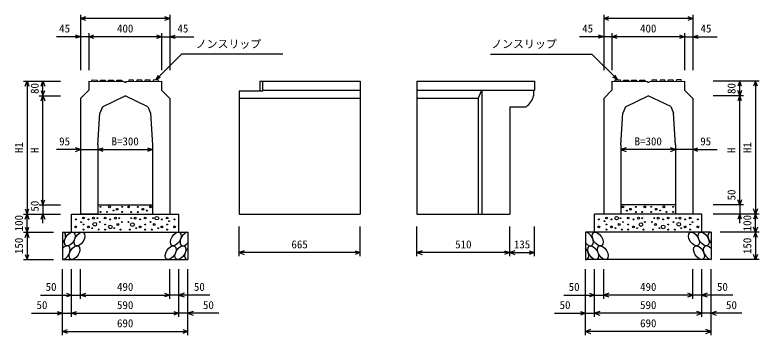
# Model space of a CAD drawing. Units: millimetres, scale not verified. Extents: x -16800 to 16800, y -5940 to 5940.
# Drawn here: x -9449 to -5359, y 1252 to 3012 of the extents above; entities that cross this region are included whole.
import ezdxf
from ezdxf.enums import TextEntityAlignment as Align

# ---------------------------------------------------------------- set-up
doc = ezdxf.new("R2010")
doc.units = ezdxf.units.MM
doc.header["$LTSCALE"] = 20
for name, color, linetype, lineweight in [('0-0_DIM', 7, 'Continuous', 25), ('0-2_HATCH', 6, 'Continuous', 25), ('0-5_OUTLINE', 3, 'Continuous', 25)]:
    doc.layers.add(name, color=color, linetype=linetype, lineweight=lineweight)
doc.styles.add('ＭＳ ゴシック', font='')
doc.styles.get('ＭＳ ゴシック').set_extended_font_data('MS Gothic')

msp = doc.modelspace()

# ---------------------------------------------------------------- linework, layer by layer
at = {"layer": '0-0_DIM'}
for p, q in [((-9087.79, 3012.28), (-9087.79, 2708.53)), ((-8597.79, 2992.28), (-9087.79, 2992.28)), ((-8597.79, 3012.28), (-8597.79, 2708.53)), ((-6212.84, 3012.28), (-6212.84, 2708.53)), ((-5722.84, 2992.28), (-6212.84, 2992.28)), ((-5722.84, 3012.28), (-5722.84, 2708.53)), ((-9042.79, 2912.28), (-9042.79, 2708.53)), ((-8642.79, 2912.28), (-8642.79, 2708.53)), ((-6167.84, 2912.28), (-6167.84, 2708.53)), ((-5767.84, 2912.28), (-5767.84, 2708.53)), ((-9087.79, 2892.28), (-9220.8, 2892.28)), ((-9087.79, 2892.28), (-9116.77, 2900.05)), ((-9087.79, 2892.28), (-9116.77, 2884.52)), ((-9042.79, 2892.28), (-9087.79, 2892.28)), ((-8642.79, 2892.28), (-9042.79, 2892.28)), ((-8642.79, 2892.28), (-8597.79, 2892.28)), ((-8597.79, 2892.28), (-8568.81, 2900.05)), ((-8597.79, 2892.28), (-8464.77, 2892.28)), ((-8597.79, 2892.28), (-8568.81, 2884.52)), ((-6212.84, 2892.28), (-6345.85, 2892.28)), ((-6212.84, 2892.28), (-6241.81, 2900.05)), ((-6212.84, 2892.28), (-6241.81, 2884.52)), ((-6167.84, 2892.28), (-6212.84, 2892.28)), ((-5767.84, 2892.28), (-6167.84, 2892.28)), ((-5767.84, 2892.28), (-5722.84, 2892.28)), ((-5722.84, 2892.28), (-5693.86, 2900.05)), ((-5722.84, 2892.28), (-5589.82, 2892.28)), ((-5722.84, 2892.28), (-5693.86, 2884.52)), ((-8674.84, 2654.53), (-8532.63, 2796.74)), ((-7975.74, 2796.74), (-8532.63, 2796.74)), ((-6834.77, 2796.8), (-6277.89, 2796.8)), ((-6135.67, 2654.58), (-6277.89, 2796.8)), ((-8674.84, 2654.53), (-8659.84, 2680.51)), ((-8674.84, 2654.53), (-8648.86, 2669.53)), ((-6135.67, 2654.58), (-6161.66, 2669.58)), ((-6135.67, 2654.58), (-6150.67, 2680.56)), ((-9401.99, 2647.85), (-9198.66, 2647.85)), ((-9381.99, 2647.85), (-9381.99, 1917.85)), ((-9295.33, 2567.85), (-9295.33, 2647.85)), ((-5358.52, 2647.85), (-5611.86, 2647.85)), ((-5465.19, 2567.85), (-5465.19, 2647.85)), ((-5378.52, 2647.85), (-5378.52, 1917.85)), ((-9315.33, 2567.85), (-9198.66, 2567.85)), ((-9295.33, 1967.85), (-9295.33, 2567.85)), ((-5445.19, 2567.85), (-5611.86, 2567.85)), ((-5465.19, 1967.85), (-5465.19, 2567.85)), ((-9087.79, 2272.09), (-9220.81, 2272.09)), ((-9087.79, 2272.09), (-8992.79, 2272.09)), ((-8992.79, 2272.09), (-8692.79, 2272.09)), ((-5817.73, 2272.09), (-6117.73, 2272.09)), ((-5722.73, 2272.09), (-5817.73, 2272.09)), ((-5722.73, 2272.09), (-5589.71, 2272.09)), ((-9315.33, 1967.85), (-9198.66, 1967.85)), ((-9295.33, 1967.85), (-9295.33, 1917.85)), ((-5445.19, 1967.85), (-5611.86, 1967.85)), ((-5465.19, 1967.85), (-5465.19, 1917.85)), ((-9401.99, 1917.85), (-9198.66, 1917.85)), ((-9381.99, 1817.85), (-9381.99, 1917.85)), ((-9295.33, 1867.85), (-9295.33, 1917.85)), ((-5358.52, 1917.85), (-5611.86, 1917.85)), ((-5465.19, 1867.85), (-5465.19, 1917.85)), ((-5378.52, 1817.85), (-5378.52, 1917.85)), ((-8216.54, 1685.87), (-8216.54, 1849.62)), ((-7551.54, 1685.87), (-7551.54, 1849.62)), ((-7238.98, 1685.87), (-7238.98, 1849.62)), ((-6728.98, 1685.87), (-6728.98, 1849.62)), ((-6593.98, 1685.87), (-6593.98, 1849.62)), ((-9401.99, 1817.85), (-9237.79, 1817.85)), ((-9381.99, 1817.85), (-9381.99, 1667.85)), ((-5358.52, 1817.85), (-5572.73, 1817.85)), ((-5378.52, 1817.85), (-5378.52, 1667.85)), ((-7551.54, 1705.87), (-8216.54, 1705.87)), ((-6728.98, 1705.87), (-7238.98, 1705.87)), ((-6728.98, 1705.87), (-6593.98, 1705.87)), ((-9401.99, 1667.85), (-9237.79, 1667.85)), ((-5358.52, 1667.85), (-5572.73, 1667.85)), ((-9187.79, 1252.33), (-9187.79, 1614.68)), ((-9137.79, 1352.33), (-9137.79, 1614.68)), ((-9087.79, 1452.33), (-9087.79, 1614.68)), ((-8597.79, 1452.33), (-8597.79, 1614.68)), ((-8547.79, 1352.33), (-8547.79, 1614.68)), ((-8497.79, 1252.33), (-8497.79, 1614.68)), ((-6312.73, 1252.33), (-6312.73, 1614.68)), ((-6262.73, 1352.33), (-6262.73, 1614.68)), ((-6212.73, 1452.33), (-6212.73, 1614.68)), ((-5722.73, 1452.33), (-5722.73, 1614.68)), ((-5672.73, 1352.33), (-5672.73, 1614.68)), ((-5622.73, 1252.33), (-5622.73, 1614.68)), ((-9307.79, 1472.33), (-9087.79, 1472.33)), ((-9087.79, 1472.33), (-8597.79, 1472.33)), ((-8377.79, 1472.33), (-8597.79, 1472.33)), ((-6432.73, 1472.33), (-6212.73, 1472.33)), ((-5722.73, 1472.33), (-6212.73, 1472.33)), ((-5502.73, 1472.33), (-5722.73, 1472.33)), ((-9357.79, 1372.33), (-9137.79, 1372.33)), ((-9137.79, 1372.33), (-8547.79, 1372.33)), ((-8327.79, 1372.33), (-8547.79, 1372.33)), ((-6482.73, 1372.33), (-6262.73, 1372.33)), ((-5672.73, 1372.33), (-6262.73, 1372.33)), ((-5452.73, 1372.33), (-5672.73, 1372.33)), ((-9187.79, 1272.33), (-8497.79, 1272.33)), ((-5622.73, 1272.33), (-6312.73, 1272.33))]:
    msp.add_line(p, q, dxfattribs=at)
for points in [[(-9059.6, 2982.02), (-9087.79, 2992.28), (-9059.6, 3002.54)], [(-8625.94, 3002.56), (-8597.75, 2992.3), (-8625.94, 2982.04)], [(-6184.65, 2982.02), (-6212.84, 2992.28), (-6184.65, 3002.54)], [(-5750.99, 3002.56), (-5722.8, 2992.3), (-5750.99, 2982.04)], [(-9014.56, 2882.02), (-9042.75, 2892.28), (-9014.56, 2902.54)], [(-8670.94, 2902.54), (-8642.75, 2892.28), (-8670.94, 2882.02)], [(-6139.61, 2882.02), (-6167.8, 2892.28), (-6139.61, 2902.54)], [(-5795.99, 2902.54), (-5767.8, 2892.28), (-5795.99, 2882.02)], [(-9392.25, 2619.66), (-9381.99, 2647.85), (-9371.73, 2619.66)], [(-9305.59, 2619.66), (-9295.33, 2647.85), (-9285.07, 2619.66)], [(-5454.93, 2619.66), (-5465.19, 2647.85), (-5475.45, 2619.66)], [(-5368.26, 2619.66), (-5378.52, 2647.85), (-5388.78, 2619.66)], [(-9305.59, 2596.04), (-9295.33, 2567.85), (-9285.07, 2596.04)], [(-5454.93, 2596.04), (-5465.19, 2567.85), (-5475.45, 2596.04)], [(-9305.59, 2539.66), (-9295.33, 2567.85), (-9285.07, 2539.66)], [(-5454.93, 2539.66), (-5465.19, 2567.85), (-5475.45, 2539.66)], [(-9115.98, 2261.83), (-9087.79, 2272.09), (-9115.98, 2282.35)], [(-8964.6, 2261.83), (-8992.79, 2272.09), (-8964.6, 2282.35)], [(-8720.91, 2282.35), (-8692.71, 2272.09), (-8720.91, 2261.83)], [(-6089.61, 2282.35), (-6117.8, 2272.09), (-6089.61, 2261.83)], [(-5845.92, 2261.83), (-5817.73, 2272.09), (-5845.92, 2282.35)], [(-5694.53, 2261.83), (-5722.73, 2272.09), (-5694.53, 2282.35)], [(-9305.59, 1996.04), (-9295.33, 1967.85), (-9285.07, 1996.04)], [(-5454.93, 1996.04), (-5465.19, 1967.85), (-5475.45, 1996.04)], [(-9392.25, 1946.04), (-9381.99, 1917.85), (-9371.73, 1946.04)], [(-5368.26, 1946.04), (-5378.52, 1917.85), (-5388.78, 1946.04)], [(-9392.25, 1889.66), (-9381.99, 1917.85), (-9371.73, 1889.66)], [(-9305.59, 1889.66), (-9295.33, 1917.85), (-9285.07, 1889.66)], [(-5454.93, 1889.66), (-5465.19, 1917.85), (-5475.45, 1889.66)], [(-5368.26, 1889.66), (-5378.52, 1917.85), (-5388.78, 1889.66)], [(-9392.25, 1846.04), (-9381.99, 1817.85), (-9371.73, 1846.04)], [(-5368.26, 1846.04), (-5378.52, 1817.85), (-5388.78, 1846.04)], [(-9392.25, 1789.66), (-9381.99, 1817.85), (-9371.73, 1789.66)], [(-5368.26, 1789.66), (-5378.52, 1817.85), (-5388.78, 1789.66)], [(-9392.25, 1696.04), (-9381.99, 1667.85), (-9371.73, 1696.04)], [(-8188.35, 1716.13), (-8216.54, 1705.87), (-8188.35, 1695.61)], [(-7579.73, 1716.13), (-7551.54, 1705.87), (-7579.73, 1695.61)], [(-7210.78, 1716.13), (-7238.98, 1705.87), (-7210.78, 1695.61)], [(-6757.17, 1716.13), (-6728.98, 1705.87), (-6757.17, 1695.61)], [(-6700.78, 1716.13), (-6728.98, 1705.87), (-6700.78, 1695.61)], [(-6622.17, 1716.13), (-6593.98, 1705.87), (-6622.17, 1695.61)], [(-5368.26, 1696.04), (-5378.52, 1667.85), (-5388.78, 1696.04)], [(-9165.98, 1482.59), (-9137.79, 1472.33), (-9165.98, 1462.07)], [(-9059.6, 1462.07), (-9087.79, 1472.33), (-9059.6, 1482.59)], [(-8625.98, 1482.59), (-8597.79, 1472.33), (-8625.98, 1462.07)], [(-8519.6, 1482.59), (-8547.79, 1472.33), (-8519.6, 1462.07)], [(-6290.92, 1482.59), (-6262.73, 1472.33), (-6290.92, 1462.07)], [(-6184.53, 1482.59), (-6212.73, 1472.33), (-6184.53, 1462.07)], [(-5750.92, 1462.07), (-5722.73, 1472.33), (-5750.92, 1482.59)], [(-5644.53, 1482.59), (-5672.73, 1472.33), (-5644.53, 1462.07)], [(-9215.98, 1382.59), (-9187.79, 1372.33), (-9215.98, 1362.07)], [(-9109.6, 1362.07), (-9137.79, 1372.33), (-9109.6, 1382.59)], [(-8575.98, 1382.59), (-8547.79, 1372.33), (-8575.98, 1362.07)], [(-8469.6, 1382.59), (-8497.79, 1372.33), (-8469.6, 1362.07)], [(-6340.92, 1382.59), (-6312.73, 1372.33), (-6340.92, 1362.07)], [(-6234.53, 1382.59), (-6262.73, 1372.33), (-6234.53, 1362.07)], [(-5700.92, 1362.07), (-5672.73, 1372.33), (-5700.92, 1382.59)], [(-5594.53, 1382.59), (-5622.73, 1372.33), (-5594.53, 1362.07)], [(-9159.6, 1262.07), (-9187.79, 1272.33), (-9159.6, 1282.59)], [(-8525.98, 1282.59), (-8497.79, 1272.33), (-8525.98, 1262.07)], [(-6284.53, 1282.59), (-6312.73, 1272.33), (-6284.53, 1262.07)], [(-5650.92, 1262.07), (-5622.73, 1272.33), (-5650.92, 1282.59)]]:
    msp.add_lwpolyline(points, dxfattribs=at)
at = {"layer": '0-2_HATCH'}
for p, q in [((-9025.79, 2648.18), (-9024.24, 2654.66)), ((-8980.79, 2647.73), (-8979.24, 2654.21)), ((-8935.79, 2647.28), (-8934.24, 2653.76)), ((-8890.79, 2646.83), (-8889.24, 2653.31)), ((-8794.79, 2646.83), (-8796.34, 2653.31)), ((-8749.79, 2647.28), (-8751.34, 2653.76)), ((-8704.79, 2647.73), (-8706.34, 2654.21)), ((-8659.79, 2648.18), (-8661.34, 2654.66)), ((-6150.72, 2648.23), (-6149.17, 2654.72)), ((-6105.72, 2647.78), (-6104.17, 2654.27)), ((-6060.72, 2647.33), (-6059.17, 2653.82)), ((-6015.72, 2646.88), (-6014.17, 2653.37)), ((-5919.73, 2646.88), (-5921.28, 2653.37)), ((-5874.73, 2647.33), (-5876.28, 2653.82)), ((-5829.73, 2647.78), (-5831.28, 2654.27)), ((-5784.73, 2648.23), (-5786.28, 2654.72))]:
    msp.add_line(p, q, dxfattribs=at)
for points in [[(-9024.24, 2654.66), (-8997.24, 2654.39), (-8995.79, 2647.88)], [(-8979.24, 2654.21), (-8952.24, 2653.94), (-8950.79, 2647.43)], [(-8934.24, 2653.76), (-8907.24, 2653.49), (-8905.79, 2646.98)], [(-8889.24, 2653.31), (-8862.24, 2653.04), (-8860.79, 2646.53)], [(-8796.34, 2653.31), (-8823.34, 2653.04), (-8824.79, 2646.53)], [(-8751.34, 2653.76), (-8778.34, 2653.49), (-8779.79, 2646.98)], [(-8706.34, 2654.21), (-8733.34, 2653.94), (-8734.79, 2647.43)], [(-8661.34, 2654.66), (-8688.34, 2654.39), (-8689.79, 2647.88)], [(-6149.17, 2654.72), (-6122.17, 2654.45), (-6120.72, 2647.93)], [(-6104.17, 2654.27), (-6077.17, 2654), (-6075.72, 2647.48)], [(-6059.17, 2653.82), (-6032.17, 2653.55), (-6030.73, 2647.03)], [(-6014.17, 2653.37), (-5987.17, 2653.1), (-5985.73, 2646.58)], [(-5921.28, 2653.37), (-5948.28, 2653.1), (-5949.73, 2646.58)], [(-5876.28, 2653.82), (-5903.28, 2653.55), (-5904.73, 2647.03)], [(-5831.28, 2654.27), (-5858.28, 2654), (-5859.73, 2647.48)], [(-5786.28, 2654.72), (-5813.28, 2654.45), (-5814.73, 2647.93)]]:
    msp.add_lwpolyline(points, dxfattribs=at)
for centre, radius in [((-8978.82, 1957.16), 2.5), ((-8978.82, 1929.15), 2.5), ((-8942.93, 1929.15), 2.5), ((-8928.91, 1957.16), 5), ((-8907.89, 1937.03), 2.5), ((-8886.86, 1944.03), 5), ((-8858.82, 1957.16), 2.5), ((-8858.82, 1929.15), 2.5), ((-8823.65, 1956.88), 5), ((-8809.63, 1928.86), 2.5), ((-8773.75, 1956.88), 2.5), ((-8773.75, 1928.86), 2.5), ((-8745.71, 1943.75), 5), ((-8724.68, 1936.74), 2.5), ((-8703.65, 1956.88), 5), ((-6106.86, 1956.88), 5), ((-6085.83, 1936.74), 2.5), ((-6064.81, 1943.75), 5), ((-6036.76, 1956.88), 2.5), ((-6036.76, 1928.86), 2.5), ((-6000.88, 1928.86), 2.5), ((-5986.86, 1956.88), 5), ((-5951.7, 1957.16), 2.5), ((-5951.7, 1929.15), 2.5), ((-5923.66, 1944.03), 5), ((-5902.63, 1937.03), 2.5), ((-5881.6, 1957.16), 5), ((-5867.58, 1929.15), 2.5), ((-5831.7, 1957.16), 2.5), ((-5831.7, 1929.15), 2.5), ((-9115, 1888.02), 2.5), ((-9072.82, 1895.9), 5), ((-9044.78, 1888.02), 2.5), ((-9016.75, 1895.03), 5), ((-8995.72, 1895.03), 2.5), ((-8952.82, 1895.9), 5), ((-8924.78, 1888.02), 2.5), ((-8896.75, 1895.03), 5), ((-8875.72, 1895.03), 2.5), ((-8809.86, 1895.03), 2.5), ((-8788.83, 1895.03), 5), ((-8760.8, 1888.02), 2.5), ((-8732.76, 1895.9), 5), ((-8689.86, 1895.03), 2.5), ((-8668.83, 1895.03), 10), ((-8640.8, 1888.02), 2.5), ((-8612.76, 1895.9), 5), ((-8571.18, 1888.02), 2.5), ((-6239.33, 1888.02), 2.5), ((-6197.76, 1895.9), 5), ((-6169.72, 1888.02), 2.5), ((-6141.68, 1895.03), 10), ((-6120.65, 1895.03), 2.5), ((-6077.76, 1895.9), 5), ((-6049.72, 1888.02), 2.5), ((-6021.68, 1895.03), 5), ((-6000.65, 1895.03), 2.5), ((-5934.8, 1895.03), 2.5), ((-5913.77, 1895.03), 5), ((-5885.73, 1888.02), 2.5), ((-5857.69, 1895.9), 5), ((-5814.8, 1895.03), 2.5), ((-5793.77, 1895.03), 5), ((-5765.73, 1888.02), 2.5), ((-5737.69, 1895.9), 5), ((-5695.52, 1888.02), 2.5), ((-9115, 1846.88), 5), ((-9085.24, 1873.11), 2.5), ((-9072.82, 1860.01), 2.5), ((-9044.78, 1846.88), 5), ((-9023.76, 1839.87), 2.5), ((-9010.21, 1862.01), 10), ((-8981.7, 1874.02), 2.5), ((-8952.82, 1860.01), 2.5), ((-8924.78, 1846.88), 10), ((-8903.76, 1839.87), 2.5), ((-8882.73, 1860.01), 5), ((-8861.7, 1874.02), 2.5), ((-8823.88, 1874.02), 2.5), ((-8802.85, 1860.01), 10), ((-8781.82, 1839.87), 2.5), ((-8760.8, 1846.88), 5), ((-8732.76, 1860.01), 2.5), ((-8703.88, 1874.02), 2.5), ((-8682.85, 1860.01), 5), ((-8661.82, 1839.87), 2.5), ((-8640.8, 1846.88), 5), ((-8612.76, 1860.01), 2.5), ((-8601.42, 1878.33), 2.5), ((-8571.18, 1846.88), 5), ((-6239.33, 1846.88), 5), ((-6209.1, 1878.33), 2.5), ((-6197.76, 1860.01), 2.5), ((-6169.72, 1846.88), 5), ((-6148.69, 1839.87), 2.5), ((-6127.66, 1860.01), 5), ((-6106.63, 1874.02), 2.5), ((-6077.76, 1860.01), 2.5), ((-6049.72, 1846.88), 5), ((-6028.69, 1839.87), 2.5), ((-6007.66, 1860.01), 10), ((-5986.63, 1874.02), 2.5), ((-5948.82, 1874.02), 2.5), ((-5927.79, 1860.01), 5), ((-5906.76, 1839.87), 2.5), ((-5885.73, 1846.88), 10), ((-5857.69, 1860.01), 2.5), ((-5828.82, 1874.02), 2.5), ((-5800.3, 1862.01), 10), ((-5786.76, 1839.87), 2.5), ((-5765.73, 1846.88), 5), ((-5737.69, 1860.01), 2.5), ((-5725.27, 1873.11), 2.5), ((-5695.52, 1846.88), 5), ((-9072.82, 1832), 2.5), ((-8988.71, 1832), 2.5), ((-8952.82, 1832), 2.5), ((-8868.71, 1832), 2.5), ((-8816.87, 1832), 2.5), ((-8732.76, 1832), 2.5), ((-8696.87, 1832), 2.5), ((-8612.76, 1832), 2.5), ((-6197.76, 1832), 2.5), ((-6113.64, 1832), 2.5), ((-6077.76, 1832), 2.5), ((-5993.64, 1832), 2.5), ((-5941.81, 1832), 2.5), ((-5857.69, 1832), 2.5), ((-5821.81, 1832), 2.5), ((-5737.69, 1832), 2.5)]:
    msp.add_circle(centre, radius, dxfattribs=at)
for centre, major_axis, start_param, end_param in [((-9200.15, 1780.33), (21.81, 35.31), 4.385593, 6.6745444), ((-8511.65, 1780.33), (21.81, 35.31), 0.3357715, 4.4411806), ((-6298.87, 1780.33), (-21.81, 35.31), 1.8420047, 5.9474138), ((-5610.36, 1780.33), (-21.81, 35.31), 5.8918262, 8.1807776), ((-9174.83, 1705.34), (21.81, 35.31), 3.5111464, 7.548991), ((-8486.33, 1705.34), (21.81, 35.31), 1.2110787, 3.5658734), ((-6324.19, 1705.34), (-21.81, 35.31), 2.7173119, 5.0721066), ((-5635.68, 1705.34), (-21.81, 35.31), 5.0173796, 9.0552242)]:
    msp.add_ellipse(centre, major_axis=major_axis, ratio=0.5792, start_param=start_param, end_param=end_param, dxfattribs=at)
for centre, major_axis in [((-9146.95, 1780.33), (21.81, 35.31)), ((-9093.74, 1780.33), (21.81, 35.31)), ((-8564.86, 1780.33), (21.81, 35.31)), ((-6245.66, 1780.33), (-21.81, 35.31)), ((-5716.78, 1780.33), (-21.81, 35.31)), ((-5663.57, 1780.33), (-21.81, 35.31)), ((-9121.63, 1705.34), (21.81, 35.31)), ((-8592.75, 1705.34), (21.81, 35.31)), ((-8539.54, 1705.34), (21.81, 35.31)), ((-6270.98, 1705.34), (-21.81, 35.31)), ((-6217.77, 1705.34), (-21.81, 35.31)), ((-5688.89, 1705.34), (-21.81, 35.31))]:
    msp.add_ellipse(centre, major_axis=major_axis, ratio=0.5792, dxfattribs=at)
at = {"layer": '0-5_OUTLINE'}
for p, q in [((-9042.79, 2648.35), (-9042.79, 2597.85)), ((-9042.79, 2648.35), (-8848.78, 2646.41)), ((-8847.29, 2643.15), (-8848.79, 2646.41)), ((-8847.29, 2643.15), (-8838.29, 2643.15)), ((-8642.79, 2648.35), (-8642.79, 2597.85)), ((-8103.29, 2648.35), (-8103.29, 2592.85)), ((-8103.29, 2648.35), (-7551.54, 2648.35)), ((-8086.07, 2592.85), (-8086.07, 2648.35)), ((-7551.54, 2648.35), (-7551.54, 1917.85)), ((-7238.98, 2648.35), (-6593.98, 2648.35)), ((-7238.98, 2648.35), (-7238.98, 1917.85)), ((-6593.98, 2648.35), (-6593.98, 2598.35)), ((-6167.73, 2648.4), (-5973.71, 2646.46)), ((-6167.73, 2648.4), (-6167.73, 2597.9)), ((-5972.23, 2643.2), (-5973.73, 2646.46)), ((-5972.23, 2643.2), (-5963.23, 2643.2)), ((-5963.23, 2643.2), (-5961.73, 2646.46)), ((-5961.73, 2646.46), (-5767.73, 2648.4)), ((-5767.73, 2648.4), (-5767.73, 2597.9)), ((-9087.79, 2552.85), (-9042.79, 2597.85)), ((-8597.79, 2552.85), (-8642.79, 2597.85)), ((-8086.07, 2592.85), (-8216.54, 2592.85)), ((-8216.54, 2592.85), (-8216.54, 1917.85)), ((-8086.07, 2597.85), (-7551.54, 2597.85)), ((-7238.98, 2597.85), (-6593.98, 2597.85)), ((-6903.22, 2552.85), (-6882.24, 2597.85)), ((-6882.24, 2597.85), (-6882.24, 1917.85)), ((-6598.98, 2593.35), (-6593.98, 2598.35)), ((-6598.98, 2593.35), (-6598.98, 2567.85)), ((-6212.73, 2552.9), (-6167.73, 2597.9)), ((-5722.72, 2552.9), (-5767.73, 2597.9)), ((-9087.79, 2552.85), (-9087.79, 1917.85)), ((-8967.65, 2507.71), (-8842.79, 2567.85)), ((-8717.99, 2507.85), (-8842.79, 2567.85)), ((-8597.79, 2552.85), (-8597.79, 1917.85)), ((-7551.54, 2552.85), (-8216.54, 2552.85)), ((-6903.22, 2552.85), (-7238.98, 2552.85)), ((-6903.22, 2552.85), (-6903.22, 1917.85)), ((-6212.73, 2552.9), (-6212.73, 1917.9)), ((-6092.58, 2507.77), (-5967.73, 2567.9)), ((-5842.93, 2507.9), (-5967.73, 2567.9)), ((-5722.72, 2552.9), (-5722.72, 1917.9)), ((-8967.65, 2507.71), (-8982.29, 2472.85)), ((-8717.99, 2507.85), (-8703.29, 2472.85)), ((-6728.98, 2507.85), (-6638.32, 2507.85)), ((-6728.98, 2507.85), (-6728.98, 1917.85)), ((-6092.58, 2507.77), (-6107.23, 2472.9)), ((-5842.93, 2507.9), (-5828.23, 2472.9)), ((-8992.79, 2297.85), (-8982.29, 2472.85)), ((-8703.29, 2472.85), (-8692.79, 2297.85)), ((-6117.73, 2297.9), (-6107.23, 2472.9)), ((-5817.73, 2297.9), (-5828.23, 2472.9)), ((-8992.79, 2297.85), (-8992.79, 1917.85)), ((-8692.79, 2297.85), (-8692.79, 1917.85)), ((-6117.73, 2297.9), (-6117.73, 1917.9)), ((-5817.73, 2297.9), (-5817.73, 1917.9)), ((-8992.79, 1967.85), (-8692.79, 1967.85)), ((-5817.73, 1967.85), (-6117.73, 1967.85)), ((-9137.79, 1917.85), (-8547.79, 1917.85)), ((-9137.79, 1817.85), (-9137.79, 1917.85)), ((-8992.79, 1917.85), (-9087.79, 1917.85)), ((-8692.79, 1917.85), (-8597.79, 1917.85)), ((-8547.79, 1817.85), (-8547.79, 1917.85)), ((-8216.54, 1917.85), (-7551.54, 1917.85)), ((-7238.98, 1917.85), (-6728.98, 1917.85)), ((-5672.73, 1917.85), (-6262.73, 1917.85)), ((-6262.73, 1817.85), (-6262.73, 1917.85)), ((-6117.73, 1917.9), (-6212.73, 1917.9)), ((-5722.72, 1917.9), (-5817.73, 1917.9)), ((-5672.73, 1817.85), (-5672.73, 1917.85)), ((-9187.79, 1817.85), (-8497.79, 1817.85)), ((-9187.79, 1817.85), (-9187.79, 1667.85)), ((-8497.79, 1817.85), (-8497.79, 1667.85)), ((-5622.73, 1817.85), (-6312.73, 1817.85)), ((-6312.73, 1817.85), (-6312.73, 1667.85)), ((-5622.73, 1817.85), (-5622.73, 1667.85)), ((-9187.79, 1667.85), (-8497.79, 1667.85)), ((-5622.73, 1667.85), (-6312.73, 1667.85))]:
    msp.add_line(p, q, dxfattribs=at)
msp.add_lwpolyline([(-8838.29, 2643.15), (-8836.79, 2646.41), (-8642.79, 2648.35)], dxfattribs=at)
msp.add_arc((-6696.71, 2589.03), 100, 305.72629, 347.77121, dxfattribs=at)

# ---------------------------------------------------------------- texts
at = {"layer": '0-0_DIM', "style": 'ＭＳ ゴシック'}
for s, p in [('45', (-9205.8, 2902.28)), ('400', (-8887.79, 2902.28)), ('45', (-8555.61, 2902.28)), ('45', (-6330.85, 2902.28)), ('400', (-6012.84, 2902.28)), ('45', (-5680.66, 2902.28)), ('ノンスリップ', (-8455.32, 2816.92)), ('ノンスリップ', (-6830.93, 2816.97)), ('95', (-9205.81, 2282.09)), ('B=300', (-8917.79, 2282.09)), ('B=300', (-6042.73, 2282.09)), ('95', (-5682.07, 2282.09)), ('665', (-7929.04, 1715.87)), ('510', (-7028.98, 1715.87)), ('135', (-6706.48, 1715.87)), ('50', (-9280.23, 1482.33)), ('490', (-8887.79, 1482.33)), ('50', (-8465.35, 1482.33)), ('50', (-6405.17, 1482.33)), ('490', (-6012.73, 1482.33)), ('50', (-5590.28, 1482.33)), ('50', (-9330.23, 1382.33)), ('590', (-8887.79, 1382.33)), ('50', (-8415.35, 1382.33)), ('50', (-6455.17, 1382.33)), ('590', (-6012.73, 1382.33)), ('50', (-5540.28, 1382.33)), ('690', (-8887.79, 1282.33)), ('690', (-6012.73, 1282.33))]:
    msp.add_text(s, height=43.99, dxfattribs=at).set_placement(p, align=Align.BOTTOM_LEFT)
for s, p in [('80', (-9305.33, 2577.6)), ('80', (-5475.19, 2577.6)), ('H1', (-9391.99, 2252.85)), ('H1', (-5388.52, 2252.85)), ('H', (-9305.33, 2252.85)), ('H', (-5475.19, 2252.85)), ('50', (-5475.19, 1992.67)), ('50', (-9305.33, 1931.18)), ('100', (-9391.99, 1822.85)), ('100', (-5388.52, 1822.85)), ('150', (-9391.99, 1697.85)), ('150', (-5388.52, 1697.85))]:
    msp.add_text(s, height=43.99, rotation=90, dxfattribs=at).set_placement(p, align=Align.BOTTOM_LEFT)

doc.saveas('drawing.dxf')
